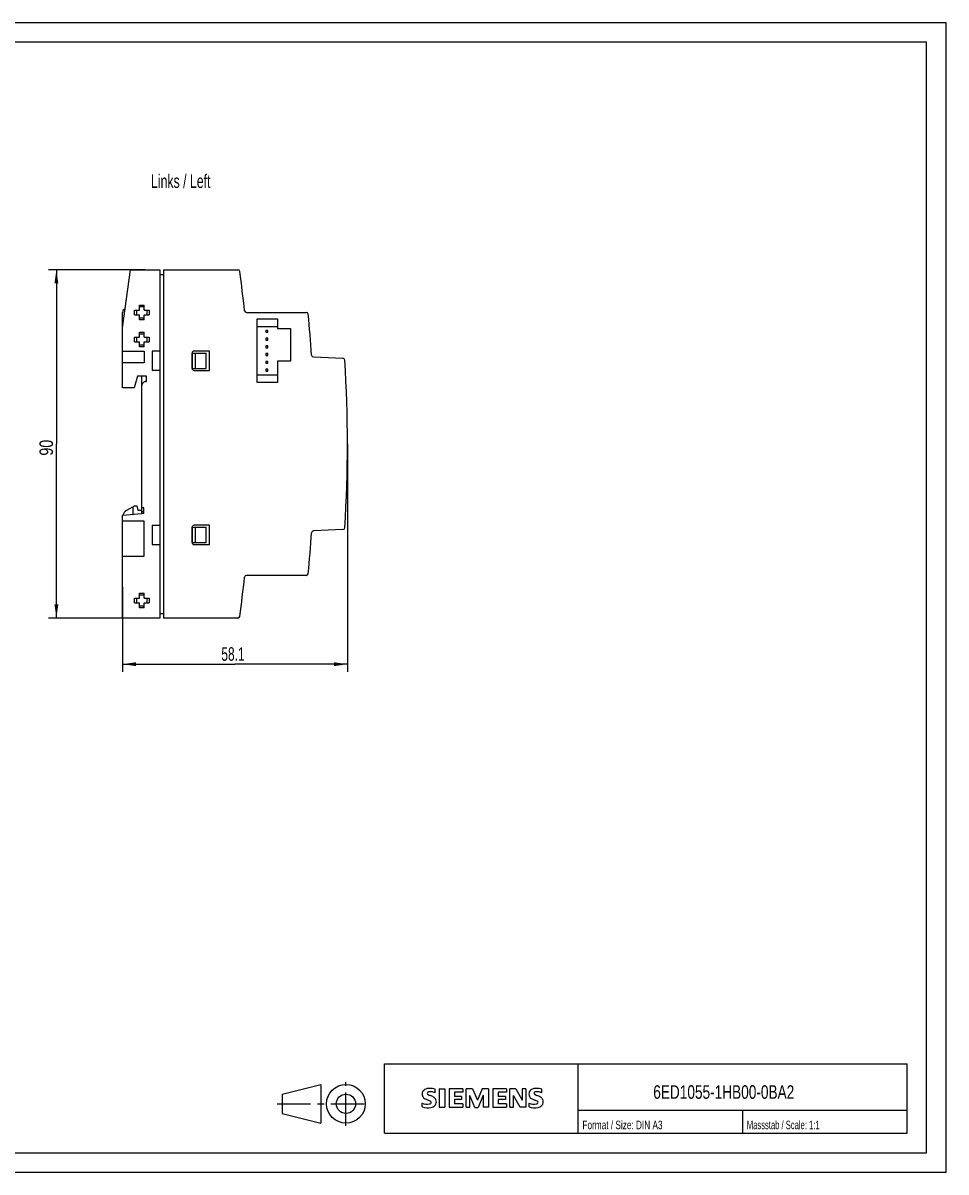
# Model space of a CAD drawing. Extents: x 0 to 420, y 0 to 297.
# Drawn here: x 181.6 to 420, y 0 to 297 of the extents above; entities that cross this region are included whole.
import ezdxf

# ---------------------------------------------------------------- set-up
doc = ezdxf.new("R2010")
doc.units = 0
doc.header["$LTSCALE"] = 23.1
doc.linetypes.add('CENTER', pattern=[0.6, 0.375, -0.075, 0.075, -0.075])
for name, color, linetype in [('11000_LEFT', 7, 'CONTINUOUS'), ('11100_DIM_LEFT', 7, 'CONTINUOUS'), ('11300_LEFT_GERMAN_ENGLISH', 7, 'CONTINUOUS'), ('90000_FRAME', 7, 'CONTINUOUS'), ('91000_TIP', 7, 'CONTINUOUS')]:
    doc.layers.add(name, color=color, linetype=linetype)
doc.styles.get("Standard").update_dxf_attribs({"font": 'txt', "width": 0.8})
doc.dimstyles.new('DIMSTYLE_1', dxfattribs={"dimtxt": 3.5, "dimasz": 3.5, "dimexe": 0.18, "dimexo": 0.0625, "dimgap": 0.09, "dimtad": 1, "dimtxsty": 'STANDARD', "dimcen": 0.09, "dimazin": 3, "dimtp": 0.05, "dimtm": 0.05, "dimtfac": 1, "dimtofl": 0, "dimtmove": 0, "dimatfit": 3, "dimtolj": 1})
doc.dimstyles.new('DIMSTYLE_2', dxfattribs={"dimtxt": 3.5, "dimasz": 3.5, "dimexe": 0.18, "dimexo": 0.0625, "dimgap": 0.09, "dimtad": 1, "dimdec": 1, "dimtxsty": 'STANDARD', "dimcen": 0.09, "dimazin": 3, "dimtp": 0.1, "dimtm": 0.1, "dimtfac": 1, "dimtdec": 1, "dimtofl": 0, "dimtmove": 0, "dimatfit": 3, "dimtolj": 1})

# ---------------------------------------------------------------- blocks, each defined once
blk = doc.blocks.new('*D2')
at = {"layer": '11100_DIM_LEFT', "linetype": 'CONTINUOUS'}
for p, q in [((213.172235, 233.191376), (188.215973, 233.191376)), ((190.215973, 233.191376), (190.215973, 188.191376)), ((190.215973, 143.191376), (190.215973, 188.191376)), ((212.117179, 143.191376), (188.215973, 143.191376))]:
    blk.add_line(p, q, dxfattribs=at)
for points in [[(190.715973, 229.691376), (190.215973, 233.191376), (189.715973, 229.691376)], [(189.715973, 146.691376), (190.215973, 143.191376), (190.715973, 146.691376)]]:
    blk.add_solid(points, dxfattribs=at)
at = {"layer": '11100_DIM_LEFT', "linetype": 'CONTINUOUS', "width": 0.785714}
blk.add_text('90', height=3.5, rotation=90, dxfattribs=at).set_placement((189.340973, 185.171508))
blk = doc.blocks.new('*D3')
at = {"layer": '11100_DIM_LEFT', "linetype": 'CONTINUOUS'}
for p, q in [((265.39, 188.19), (265.39, 129.26)), ((207.27, 151.19), (207.27, 129.26)), ((207.27, 131.26), (236.33, 131.26)), ((265.39, 131.26), (236.33, 131.26))]:
    blk.add_line(p, q, dxfattribs=at)
for points in [[(210.77, 131.76), (207.27, 131.26), (210.77, 130.76)], [(261.89, 130.76), (265.39, 131.26), (261.89, 131.76)]]:
    blk.add_solid(points, dxfattribs=at)
at = {"layer": '11100_DIM_LEFT', "linetype": 'CONTINUOUS', "width": 0.660714}
blk.add_text('58.1', height=3.5, dxfattribs=at).set_placement((232.82, 132.14))

msp = doc.modelspace()

# ---------------------------------------------------------------- linework, layer by layer
at = {"layer": '11000_LEFT', "color": 7, "linetype": 'CONTINUOUS'}
for p, q in [((207.268, 218.191), (209.376, 233.191)), ((209.376, 233.191), (216.968, 233.191)), ((216.968, 233.191), (216.968, 143.191)), ((216.968, 231.991), (217.868, 231.991)), ((217.868, 233.191), (217.868, 143.191)), ((217.868, 233.191), (237.09, 233.191)), ((210.376, 221.591), (210.376, 222.791)), ((210.376, 222.791), (211.676, 222.791)), ((210.876, 222.791), (210.876, 221.591)), ((211.676, 222.791), (211.676, 224.091)), ((211.676, 224.091), (212.876, 224.091)), ((212.876, 223.591), (211.676, 223.591)), ((212.876, 222.791), (212.876, 224.091)), ((212.876, 222.791), (214.176, 222.791)), ((213.676, 221.591), (213.676, 222.791)), ((214.176, 222.791), (214.176, 221.591)), ((207.318, 218.547), (207.318, 222.191)), ((210.376, 221.591), (211.676, 221.591)), ((211.676, 220.291), (211.676, 221.591)), ((211.676, 220.791), (212.876, 220.791)), ((212.876, 220.291), (211.676, 220.291)), ((212.876, 220.291), (212.876, 221.591)), ((212.876, 221.591), (214.176, 221.591)), ((239.318, 222.191), (254.763, 222.191)), ((242.068, 204.091), (242.068, 220.491)), ((242.068, 220.491), (247.368, 220.491)), ((247.368, 220.491), (247.368, 217.991)), ((207.268, 202.691), (207.268, 218.191)), ((211.676, 215.791), (211.676, 217.091)), ((211.676, 217.091), (212.876, 217.091)), ((212.876, 215.791), (212.876, 217.091)), ((247.368, 218.491), (242.068, 218.491)), ((244.318, 217.541), (244.318, 217.041)), ((244.818, 217.541), (244.318, 217.541)), ((244.318, 217.041), (244.818, 217.041)), ((244.818, 217.041), (244.818, 217.541)), ((247.368, 217.991), (250.668, 217.991)), ((250.668, 217.991), (250.668, 209.591)), ((210.376, 214.591), (210.376, 215.791)), ((210.376, 215.791), (211.676, 215.791)), ((210.376, 214.591), (211.676, 214.591)), ((210.876, 215.791), (210.876, 214.591)), ((212.876, 216.591), (211.676, 216.591)), ((211.676, 213.291), (211.676, 214.591)), ((212.876, 215.791), (214.176, 215.791)), ((212.876, 213.291), (212.876, 214.591)), ((212.876, 214.591), (214.176, 214.591)), ((213.676, 214.591), (213.676, 215.791)), ((214.176, 215.791), (214.176, 214.591)), ((244.318, 215.541), (244.318, 215.041)), ((244.818, 215.541), (244.318, 215.541)), ((244.318, 215.041), (244.818, 215.041)), ((244.818, 215.041), (244.818, 215.541)), ((207.268, 212.191), (212.868, 212.191)), ((211.676, 213.791), (212.876, 213.791)), ((212.876, 213.291), (211.676, 213.291)), ((212.868, 212.191), (212.868, 209.191)), ((214.968, 212.191), (214.968, 207.191)), ((216.968, 212.191), (214.968, 212.191)), ((225.268, 211.691), (225.268, 207.691)), ((225.318, 207.691), (225.318, 211.691)), ((225.318, 211.691), (228.918, 211.691)), ((229.768, 212.191), (225.768, 212.191)), ((226.118, 207.691), (226.118, 211.691)), ((228.918, 207.691), (228.918, 211.691)), ((229.768, 207.191), (229.768, 212.191)), ((244.318, 213.541), (244.318, 213.041)), ((244.818, 213.541), (244.318, 213.541)), ((244.318, 213.041), (244.818, 213.041)), ((244.318, 211.541), (244.318, 211.041)), ((244.818, 211.541), (244.318, 211.541)), ((244.318, 211.041), (244.818, 211.041)), ((244.818, 213.041), (244.818, 213.541)), ((244.818, 211.041), (244.818, 211.541)), ((212.868, 209.191), (207.268, 209.191)), ((244.318, 209.541), (244.318, 209.041)), ((244.818, 209.541), (244.318, 209.541)), ((244.318, 209.041), (244.818, 209.041)), ((244.818, 209.041), (244.818, 209.541)), ((247.368, 209.591), (247.368, 204.091)), ((250.668, 209.591), (247.368, 209.591)), ((256.616, 210.672), (264.243, 210.339)), ((211.19, 205.691), (210.329, 202.691)), ((213.468, 205.691), (211.19, 205.691)), ((212.271, 170.192), (212.271, 205.691)), ((213.468, 204.291), (213.468, 205.691)), ((216.968, 207.191), (214.968, 207.191)), ((225.318, 207.691), (228.918, 207.691)), ((225.768, 207.191), (229.768, 207.191)), ((242.068, 206.091), (247.368, 206.091)), ((244.318, 207.541), (244.318, 207.041)), ((244.818, 207.541), (244.318, 207.541)), ((244.318, 207.041), (244.818, 207.041)), ((244.818, 207.041), (244.818, 207.541)), ((210.329, 202.691), (207.268, 202.691)), ((213.268, 204.291), (213.468, 204.291)), ((247.368, 204.091), (242.068, 204.091)), ((207.268, 169.754), (212.271, 170.192)), ((207.268, 143.191), (207.268, 169.754)), ((210.476, 172.191), (208.318, 170.946)), ((210.021, 169.995), (210.021, 171.929)), ((210.476, 172.191), (210.976, 172.191)), ((210.976, 172.191), (211.271, 171.091)), ((211.271, 171.091), (212.271, 171.091)), ((212.771, 171.691), (212.271, 171.691)), ((212.271, 170.691), (212.771, 170.691)), ((212.771, 170.192), (212.271, 170.192)), ((212.771, 170.192), (212.771, 171.691)), ((212.868, 168.191), (207.268, 168.191)), ((212.868, 159.191), (212.868, 168.191)), ((214.968, 167.191), (214.968, 162.191)), ((214.968, 167.191), (216.968, 167.191)), ((225.268, 166.691), (225.268, 162.691)), ((225.318, 162.691), (225.318, 166.691)), ((225.318, 166.691), (228.918, 166.691)), ((229.768, 167.191), (225.768, 167.191)), ((226.118, 162.691), (226.118, 166.691)), ((228.918, 162.691), (228.918, 166.691)), ((229.768, 162.191), (229.768, 167.191)), ((264.243, 166.044), (256.616, 165.711)), ((214.968, 162.191), (216.968, 162.191)), ((225.318, 162.691), (228.918, 162.691)), ((225.768, 162.191), (229.768, 162.191)), ((207.268, 159.191), (212.868, 159.191)), ((254.763, 154.191), (239.318, 154.191)), ((211.676, 148.341), (211.676, 149.641)), ((211.676, 149.641), (212.876, 149.641)), ((212.876, 149.141), (211.676, 149.141)), ((212.876, 148.341), (212.876, 149.641)), ((210.376, 147.141), (210.376, 148.341)), ((210.376, 148.341), (211.676, 148.341)), ((210.376, 147.141), (211.676, 147.141)), ((210.876, 148.341), (210.876, 147.141)), ((211.676, 145.841), (211.676, 147.141)), ((211.676, 146.341), (212.876, 146.341)), ((212.876, 145.841), (211.676, 145.841)), ((212.876, 148.341), (214.176, 148.341)), ((212.876, 147.141), (214.176, 147.141)), ((212.876, 145.841), (212.876, 147.141)), ((213.676, 147.141), (213.676, 148.341)), ((214.176, 148.341), (214.176, 147.141)), ((216.968, 143.191), (207.268, 143.191)), ((216.968, 144.391), (217.868, 144.391)), ((237.09, 143.191), (217.868, 143.191))]:
    msp.add_line(p, q, dxfattribs=at)
for centre, radius, start, end in [((237.09, 232.691), 0.5, 7.85767, 90), ((-85.354, 188.191), 326, 6.06555, 7.85767), ((208.318, 222.191), 1, 110.88846, 180), ((239.318, 222.691), 0.5, 186.06555, 270), ((254.763, 221.691), 0.5, 5.62545, 90), ((-85.341, 188.191), 342.25, 3.84433, 5.62545), ((225.768, 211.691), 0.5, 90, 180), ((256.637, 211.171), 0.5, 183.84433, 267.5), ((264.221, 209.839), 0.5, 3.54354, 87.5), ((-85.359, 188.191), 350.75, 356.45646, 3.54354), ((225.768, 207.691), 0.5, 180, 270), ((213.268, 203.291), 1, 90, 175.83476), ((209.318, 169.213), 2, 120, 163.98843), ((225.768, 166.691), 0.5, 90, 180), ((264.221, 166.543), 0.5, 272.5, 356.45646), ((-85.341, 188.191), 342.25, 354.37456, 356.15567), ((256.637, 165.211), 0.5, 92.5, 176.15567), ((225.768, 162.691), 0.5, 180, 270), ((254.763, 154.691), 0.5, 270, 354.37456), ((-85.354, 188.191), 326, 352.14233, 353.93445), ((239.318, 153.691), 0.5, 90, 173.93445), ((237.09, 143.691), 0.5, 270, 352.14233)]:
    msp.add_arc(centre, radius, start, end, dxfattribs=at)
at = {"layer": '90000_FRAME', "color": 7, "linetype": 'CONTINUOUS'}
for p, q in [((420, 297), (0, 297)), ((420, 0), (420, 297)), ((415, 292), (5, 292)), ((415, 5), (415, 292)), ((275, 28), (410, 28)), ((275, 10), (275, 28)), ((325, 10), (325, 28)), ((410, 10), (410, 28)), ((284.895, 20.916), (285.169, 21.19)), ((288.03, 20.499), (288.03, 21.449)), ((289.124, 21.497), (290.55, 21.497)), ((289.124, 21.497), (289.124, 16.744)), ((290.55, 21.497), (290.55, 16.744)), ((295.16, 21.497), (291.643, 21.497)), ((291.643, 21.497), (291.643, 16.744)), ((295.16, 21.497), (295.16, 20.618)), ((297.727, 21.497), (296.016, 21.497)), ((296.016, 16.744), (296.016, 21.497)), ((297.727, 21.497), (298.963, 18.597)), ((300.151, 21.497), (298.963, 18.597)), ((301.862, 21.497), (300.151, 21.497)), ((301.862, 21.497), (301.862, 16.744)), ((306.473, 21.497), (302.956, 21.497)), ((302.956, 21.497), (302.956, 16.744)), ((306.473, 21.497), (306.473, 20.618)), ((308.85, 21.497), (307.305, 21.497)), ((307.305, 16.744), (307.305, 21.497)), ((308.85, 21.497), (310.537, 18.55)), ((311.488, 21.497), (310.537, 21.497)), ((310.537, 21.497), (310.537, 18.55)), ((311.488, 21.497), (311.488, 16.744)), ((315.623, 20.499), (315.623, 21.449)), ((295.16, 20.618), (293.021, 20.618)), ((293.021, 20.618), (293.021, 19.548)), ((294.875, 19.548), (293.021, 19.548)), ((294.875, 18.764), (293.021, 18.764)), ((293.021, 18.764), (293.021, 17.647)), ((294.875, 19.548), (294.875, 18.764)), ((298.297, 16.696), (296.966, 19.786)), ((296.966, 16.744), (296.966, 19.786)), ((300.484, 19.833), (299.153, 16.696)), ((300.484, 19.833), (300.484, 16.744)), ((306.473, 20.618), (304.334, 20.618)), ((304.334, 20.618), (304.334, 19.548)), ((306.188, 19.548), (304.334, 19.548)), ((306.188, 18.764), (304.334, 18.764)), ((304.334, 18.764), (304.334, 17.647)), ((306.188, 19.548), (306.188, 18.764)), ((309.967, 16.744), (308.255, 19.786)), ((308.255, 16.744), (308.255, 19.786)), ((284.703, 16.839), (284.703, 17.789)), ((289.124, 16.744), (290.55, 16.744)), ((291.643, 16.744), (295.208, 16.744)), ((295.208, 17.647), (293.021, 17.647)), ((295.208, 17.647), (295.208, 16.744)), ((296.016, 16.744), (296.966, 16.744)), ((298.297, 16.696), (299.153, 16.696)), ((301.862, 16.744), (300.484, 16.744)), ((302.956, 16.744), (306.52, 16.744)), ((306.52, 17.647), (304.334, 17.647)), ((306.52, 17.647), (306.52, 16.744)), ((307.305, 16.744), (308.255, 16.744)), ((311.488, 16.744), (309.967, 16.744)), ((312.296, 16.839), (312.296, 17.789)), ((325, 16), (410, 16)), ((367.5, 10), (367.5, 16)), ((275, 10), (410, 10)), ((5, 5), (415, 5)), ((0, 0), (420, 0))]:
    msp.add_line(p, q, dxfattribs=at)
for centre, radius, start, end in [((285.795, 20.25), 1.12, 142.81392, 167.1523), ((286.14, 19.943), 1.581, 121.2141, 141.52548), ((286.52, 19.254), 2.367, 86.2218, 120.42726), ((286.251, 12.558), 9.068, 78.68271, 87.31476), ((313.387, 20.25), 1.12, 142.81392, 167.1523), ((313.733, 19.943), 1.581, 121.2141, 141.52548), ((314.112, 19.254), 2.367, 86.2218, 120.42726), ((313.844, 12.558), 9.068, 78.68271, 87.31476), ((285.963, 20.142), 1.309, 164.19749, 195.80251), ((285.9, 20.102), 1.239, 194.79522, 225.71766), ((286.504, 20.808), 2.166, 227.31193, 242.70403), ((290.359, 28.342), 10.629, 242.86201, 247.1042), ((286.307, 20.368), 0.303, 154.44004, 221.82017), ((286.386, 20.289), 0.41, 102.82878, 149.22596), ((286.717, 20.754), 0.866, 222.77604, 239.03624), ((279.564, 2.549), 17.332, 65.34147, 67.39978), ((287.619, 22.35), 2.699, 240.0482, 251.37797), ((286.803, 18.546), 2.202, 84.04001, 103.34277), ((284.21, 13.424), 6.859, 59.90203, 68.20365), ((286.692, 17.976), 0.34, 305.50322, 72.46529), ((286.463, 16.129), 4.642, 70.26259, 82.95242), ((286.886, 18.062), 1.505, 25.95629, 59.48348), ((286.958, 18.14), 1.406, 335.3868, 24.39151), ((313.555, 20.142), 1.309, 164.19749, 195.80251), ((313.493, 20.102), 1.239, 194.79522, 225.71766), ((314.097, 20.808), 2.166, 227.31193, 242.70403), ((317.952, 28.342), 10.629, 242.86201, 247.1042), ((313.9, 20.368), 0.303, 154.44004, 221.82017), ((313.979, 20.289), 0.41, 102.82878, 149.22596), ((314.31, 20.754), 0.866, 222.77604, 239.03624), ((307.156, 2.549), 17.332, 65.34147, 67.39978), ((315.212, 22.35), 2.699, 240.0482, 251.37797), ((314.396, 18.546), 2.202, 84.04001, 103.34277), ((311.803, 13.424), 6.859, 59.90203, 68.20365), ((314.285, 17.976), 0.34, 305.50322, 72.46529), ((314.055, 16.129), 4.642, 70.26259, 82.95242), ((314.479, 18.062), 1.505, 25.95629, 59.48348), ((314.551, 18.14), 1.406, 335.3868, 24.39151), ((285.948, 20.801), 3.259, 247.53002, 280.75795), ((286.126, 21.378), 4.757, 252.59392, 280.98166), ((286.408, 18.701), 1.112, 277.71, 295.68849), ((286.581, 18.76), 2.101, 282.40584, 311.86444), ((286.954, 18.193), 1.433, 315.89046, 333.52293), ((313.541, 20.801), 3.259, 247.53002, 280.75795), ((313.719, 21.378), 4.757, 252.59392, 280.98166), ((314, 18.701), 1.112, 277.71, 295.68849), ((314.174, 18.76), 2.101, 282.40584, 311.86444), ((314.546, 18.193), 1.433, 315.89046, 333.52293)]:
    msp.add_arc(centre, radius, start, end, dxfattribs=at)
at = {"layer": '91000_TIP', "color": 7, "linetype": 'CONTINUOUS'}
for p, q in [((248.508, 20.129), (258.508, 22.629)), ((258.508, 22.629), (258.508, 12.629)), ((248.508, 20.129), (248.508, 15.129)), ((248.508, 15.129), (258.508, 12.629))]:
    msp.add_line(p, q, dxfattribs=at)
at = {"layer": '91000_TIP', "color": 7, "linetype": 'CENTER'}
for p, q in [((265.008, 11.907), (265.008, 23.191)), ((247.229, 17.629), (270.831, 17.629))]:
    msp.add_line(p, q, dxfattribs=at)
at = {"layer": '91000_TIP', "color": 7, "linetype": 'CONTINUOUS'}
for radius in [5, 2.5]:
    msp.add_circle((265.008, 17.629), radius, dxfattribs=at)

# ---------------------------------------------------------------- texts
at = {"layer": '11300_LEFT_GERMAN_ENGLISH', "linetype": 'CONTINUOUS', "width": 0.678571}
msp.add_text('Links / Left', height=3.5, dxfattribs=at).set_placement((214.654, 254.352))
at = {"layer": '90000_FRAME', "color": 7, "linetype": 'CONTINUOUS'}
for s, height, width, p in [('6ED1055-1HB00-0BA2', 3.5, 0.752646, (344.382, 18.925)), ('Format / Size: DIN A3', 2.2, 0.723356, (326.092, 11.067)), ('Massstab / Scale: 1:1', 2.2, 0.668934, (368.545, 11.067))]:
    msp.add_text(s, height=height, dxfattribs=dict(at, width=width)).set_placement(p)

# ---------------------------------------------------------------- dimensions: what is measured, and where the dimension line sits
at = {"layer": '11100_DIM_LEFT', "linetype": 'CONTINUOUS'}
dim = msp.add_linear_dim(base=(190.216, 143.191), p1=(213.172, 233.191), p2=(212.117, 143.191), angle=270, text='90', dimstyle='DIMSTYLE_1', dxfattribs=at)
dim.commit()
dim.dimension.update_dxf_attribs({"geometry": '*D2', "text_midpoint": (187.591, 187.922), "dimtype": 160})
dim = msp.add_linear_dim(base=(265.391, 131.262), p1=(207.268, 151.191), p2=(265.391, 188.191), dimstyle='DIMSTYLE_2', dxfattribs=at)
dim.commit()
dim.dimension.update_dxf_attribs({"geometry": '*D3', "text_midpoint": (237.443, 133.887), "dimtype": 160})

doc.saveas('drawing.dxf')
